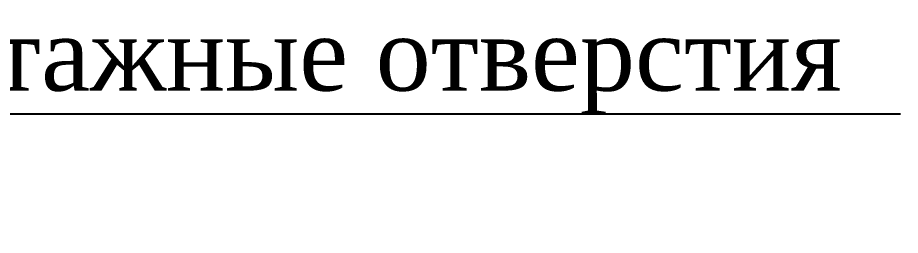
# Model space of a CAD drawing. Header units: millimetres. Extents: x 179 to 1020, y 292 to 886.
# Drawn here: x 426.54 to 474.92, y 761.86 to 773.79 of the extents above; entities that cross this region are included whole.
import ezdxf
from ezdxf import colors
from ezdxf.entities.mleader import LeaderData, LeaderLine
from ezdxf.math import Vec2, Vec3

# ---------------------------------------------------------------- set-up
doc = ezdxf.new("R2010")
doc.units = ezdxf.units.MM
doc.layers.add('VF-51-P002DIMENSION', color=7, linetype='Continuous')
doc.styles.get("Standard").update_dxf_attribs({"font": 'arial.ttf'})

msp = doc.modelspace()

# ---------------------------------------------------------------- leaders
at = {"layer": 'VF-51-P002DIMENSION', "linetype": 'Continuous'}
ml = msp.add_multileader_mtext('Standard', dxfattribs=at)
ml.set_content('\\A1;{\\fTimes New Roman|b0|i0|c204|p18;\\C5;Монтажные отверстия}', color=256)
ml.set_leader_properties()
ml.build(insert=Vec2(0, 0))
ml.multileader.update_dxf_attribs({"text_left_attachment_type": 6, "text_right_attachment_type": 6, "dogleg_length": 0.5})
ctx = ml.context
ctx.base_point, ctx.plane_origin = Vec3(411.555, 768.528), Vec3(398.338, 765.549)
ctx.left_attachment, ctx.right_attachment = 6, 6
notes = []
notes.append((ctx, [(0, (1, 1, 0), (411.055, 768.528), (1, 0), 0.5, [(0, [(398.338, 765.549)], 0, [])])]))
ctx.mtext.insert, ctx.mtext.flow_direction = Vec3(413.555, 773.791), 5
for ctx, leaders in notes:
    for number, flags, end, landing, length, lines in leaders:
        leader = LeaderData()
        leader.index, (leader.has_last_leader_line, leader.has_dogleg_vector, leader.attachment_direction) = number, flags
        leader.last_leader_point, leader.dogleg_vector, leader.dogleg_length = Vec3(end), Vec3(landing), length
        for number, points, colour, breaks in lines:
            line = LeaderLine()
            line.index, line.vertices, line.color, line.breaks = number, Vec3.list(points), colors.encode_raw_color(colour), breaks
            leader.lines.append(line)
        ctx.leaders.append(leader)

doc.saveas('drawing.dxf')
